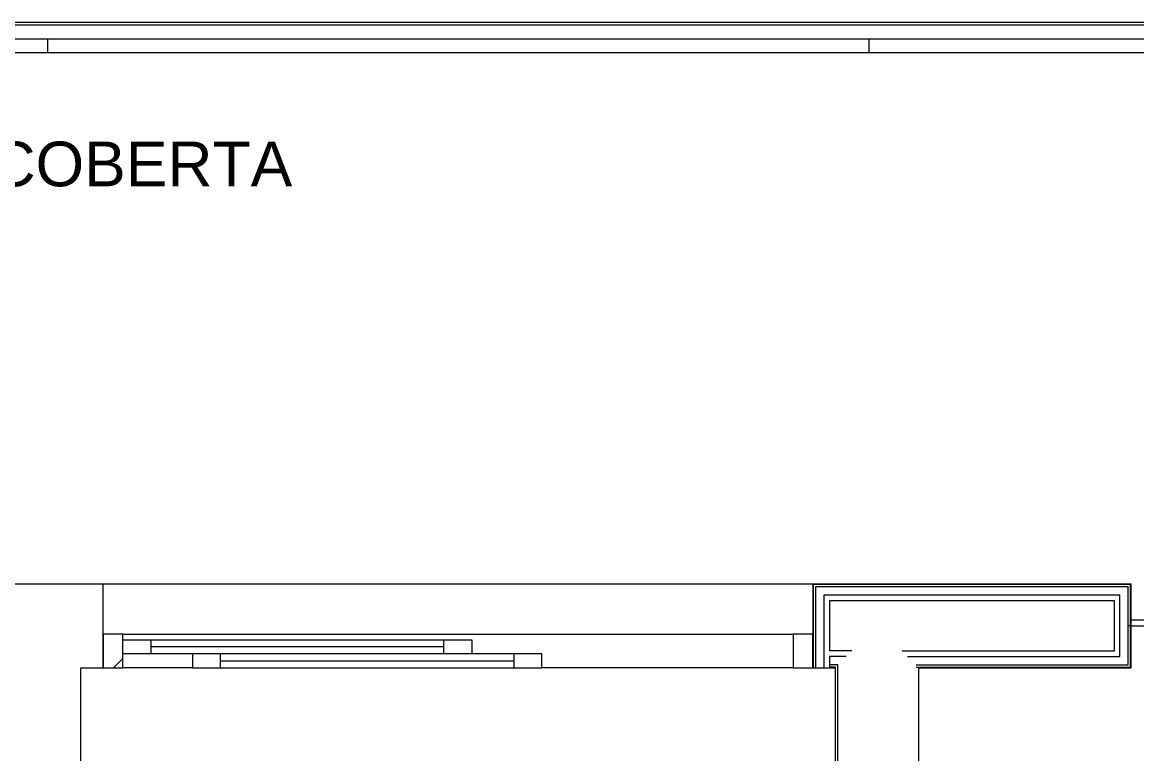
# Model space of a CAD drawing. Header units: millimetres. Extents: x 586.5 to 618.3, y 239.1 to 272.6.
# Drawn here: x 589.542 to 591.537, y 271.257 to 272.565 of the extents above; entities that cross this region are included whole.
import ezdxf

# ---------------------------------------------------------------- set-up
doc = ezdxf.new("R2010")
doc.units = ezdxf.units.MM
doc.header["$LTSCALE"] = 75
doc.linetypes.add('HIDDEN', pattern=[0.375, 0.25, -0.125])
for name, color, linetype, lineweight in [('A Arquitetura LRZ', 252, 'Continuous', 9), ('A Cumbuca LRZ', 254, 'HIDDEN', 9), ('A Esquadrias LRZ', 252, 'Continuous', 9)]:
    doc.layers.add(name, color=color, linetype=linetype, lineweight=lineweight)
doc.styles.add('R80', font='arial.ttf')

msp = doc.modelspace()

# ---------------------------------------------------------------- linework, layer by layer
at = {"layer": 'A Arquitetura LRZ'}
for p, q in [((589.0715, 271.5604), (591.5265, 271.5604)), ((589.6865, 271.4104), (589.6865, 271.5604)), ((590.9565, 271.5604), (590.9565, 271.4104)), ((590.9575, 271.5594), (590.9575, 271.4104)), ((591.5255, 271.5594), (590.9575, 271.5594)), ((590.9615, 271.5554), (590.9615, 271.4104)), ((591.5215, 271.5554), (590.9615, 271.5554)), ((591.5215, 271.4154), (591.5215, 271.5554)), ((591.5255, 271.4114), (591.5255, 271.5594)), ((591.5265, 271.4104), (591.5265, 271.5604)), ((590.9765, 271.5404), (590.9765, 271.4104)), ((591.5065, 271.5404), (590.9765, 271.5404)), ((590.9865, 271.5304), (590.9865, 271.4404)), ((591.4965, 271.5304), (590.9865, 271.5304)), ((591.4965, 271.4404), (591.4965, 271.5304)), ((591.5065, 271.4304), (591.5065, 271.5404)), ((591.5265, 271.4854), (591.5215, 271.4854)), ((591.0265, 271.4404), (590.9865, 271.4404)), ((590.9865, 271.4304), (590.9865, 271.4104)), ((591.0165, 271.4304), (590.9865, 271.4304)), ((591.1165, 271.4404), (591.4965, 271.4404)), ((591.1265, 271.4304), (591.5065, 271.4304)), ((589.6465, 271.4104), (589.6865, 271.4104)), ((589.6465, 270.9366), (589.6465, 271.4104)), ((590.9565, 271.4104), (590.9965, 271.4104)), ((591.0015, 271.4154), (590.9865, 271.4154)), ((590.9975, 271.4114), (590.9865, 271.4114)), ((590.9965, 271.4104), (590.9965, 270.4104)), ((590.9975, 270.4104), (590.9975, 271.4114)), ((591.0015, 270.4104), (591.0015, 271.4154)), ((591.1415, 271.4154), (591.5215, 271.4154)), ((591.1415, 271.4114), (591.5255, 271.4114)), ((591.1465, 271.4104), (591.1455, 271.4104)), ((591.1465, 271.4104), (591.5265, 271.4104)), ((591.1465, 271.2194), (591.1465, 271.4104))]:
    msp.add_line(p, q, dxfattribs=at)
at = {"layer": 'A Esquadrias LRZ'}
for p, q in [((586.6455, 272.5654), (601.3485, 272.5654)), ((593.922, 272.5604), (586.6465, 272.5604)), ((588.1166, 272.5359), (589.5867, 272.5359)), ((589.5867, 272.5359), (591.0568, 272.5359)), ((589.5867, 272.5359), (589.5867, 272.5109)), ((589.5867, 272.5359), (589.5867, 272.5109)), ((591.0568, 272.5359), (592.5269, 272.5359)), ((591.0568, 272.5359), (591.0568, 272.5109)), ((591.0568, 272.5359), (591.0568, 272.5109)), ((589.5867, 272.5109), (588.1166, 272.5109)), ((591.0568, 272.5109), (589.5867, 272.5109)), ((592.5269, 272.5109), (591.0568, 272.5109)), ((592.0515, 271.4954), (591.5265, 271.4954)), ((589.7215, 271.4704), (589.6865, 271.4704)), ((589.6865, 271.4704), (589.6865, 271.4104)), ((589.7215, 271.4604), (589.7215, 271.4704)), ((589.7215, 271.4704), (590.9215, 271.4704)), ((590.9565, 271.4704), (590.9215, 271.4704)), ((590.9215, 271.4704), (590.9215, 271.4104)), ((590.9565, 271.4104), (590.9565, 271.4704)), ((591.5265, 271.4854), (592.0515, 271.4854)), ((589.7215, 271.4354), (589.7215, 271.4604)), ((589.7215, 271.4604), (590.3465, 271.4604)), ((589.7215, 271.4354), (589.7215, 271.4604)), ((589.7215, 271.4604), (589.7715, 271.4604)), ((589.7715, 271.4604), (589.7715, 271.4354)), ((590.2965, 271.4479), (589.7715, 271.4479)), ((590.2965, 271.4354), (590.2965, 271.4604)), ((590.2965, 271.4604), (590.3465, 271.4604)), ((590.3465, 271.4604), (590.3465, 271.4354)), ((590.3465, 271.4604), (590.3465, 271.4354)), ((589.7049, 271.4104), (589.7215, 271.427)), ((590.3465, 271.4354), (589.7215, 271.4354)), ((589.7715, 271.4354), (589.7215, 271.4354)), ((589.7215, 271.4104), (589.7215, 271.4354)), ((590.4715, 271.4354), (589.8465, 271.4354)), ((589.8465, 271.4354), (589.8465, 271.4104)), ((589.8965, 271.4354), (589.8465, 271.4354)), ((589.8465, 271.4354), (589.8465, 271.4104)), ((589.8965, 271.4104), (589.8965, 271.4354)), ((590.3465, 271.4354), (590.2965, 271.4354)), ((590.4715, 271.4354), (590.4215, 271.4354)), ((590.4215, 271.4354), (590.4215, 271.4104)), ((590.4715, 271.4104), (590.4715, 271.4354)), ((590.4715, 271.4104), (590.4715, 271.4354)), ((589.6865, 271.4104), (589.7215, 271.4104)), ((589.8465, 271.4104), (589.7215, 271.4104)), ((589.8465, 271.4104), (590.4715, 271.4104)), ((589.8465, 271.4104), (589.8965, 271.4104)), ((589.8965, 271.4229), (590.4215, 271.4229)), ((590.4215, 271.4104), (590.4715, 271.4104)), ((590.9215, 271.4104), (590.4715, 271.4104)), ((590.9215, 271.4104), (590.9565, 271.4104))]:
    msp.add_line(p, q, dxfattribs=at)

# ---------------------------------------------------------------- texts
at = {"layer": 'A Cumbuca LRZ', "style": 'R80'}
msp.add_text('SACADA COBERTA', height=0.08, dxfattribs=at).set_placement((588.9942, 272.2719))

doc.saveas('drawing.dxf')
